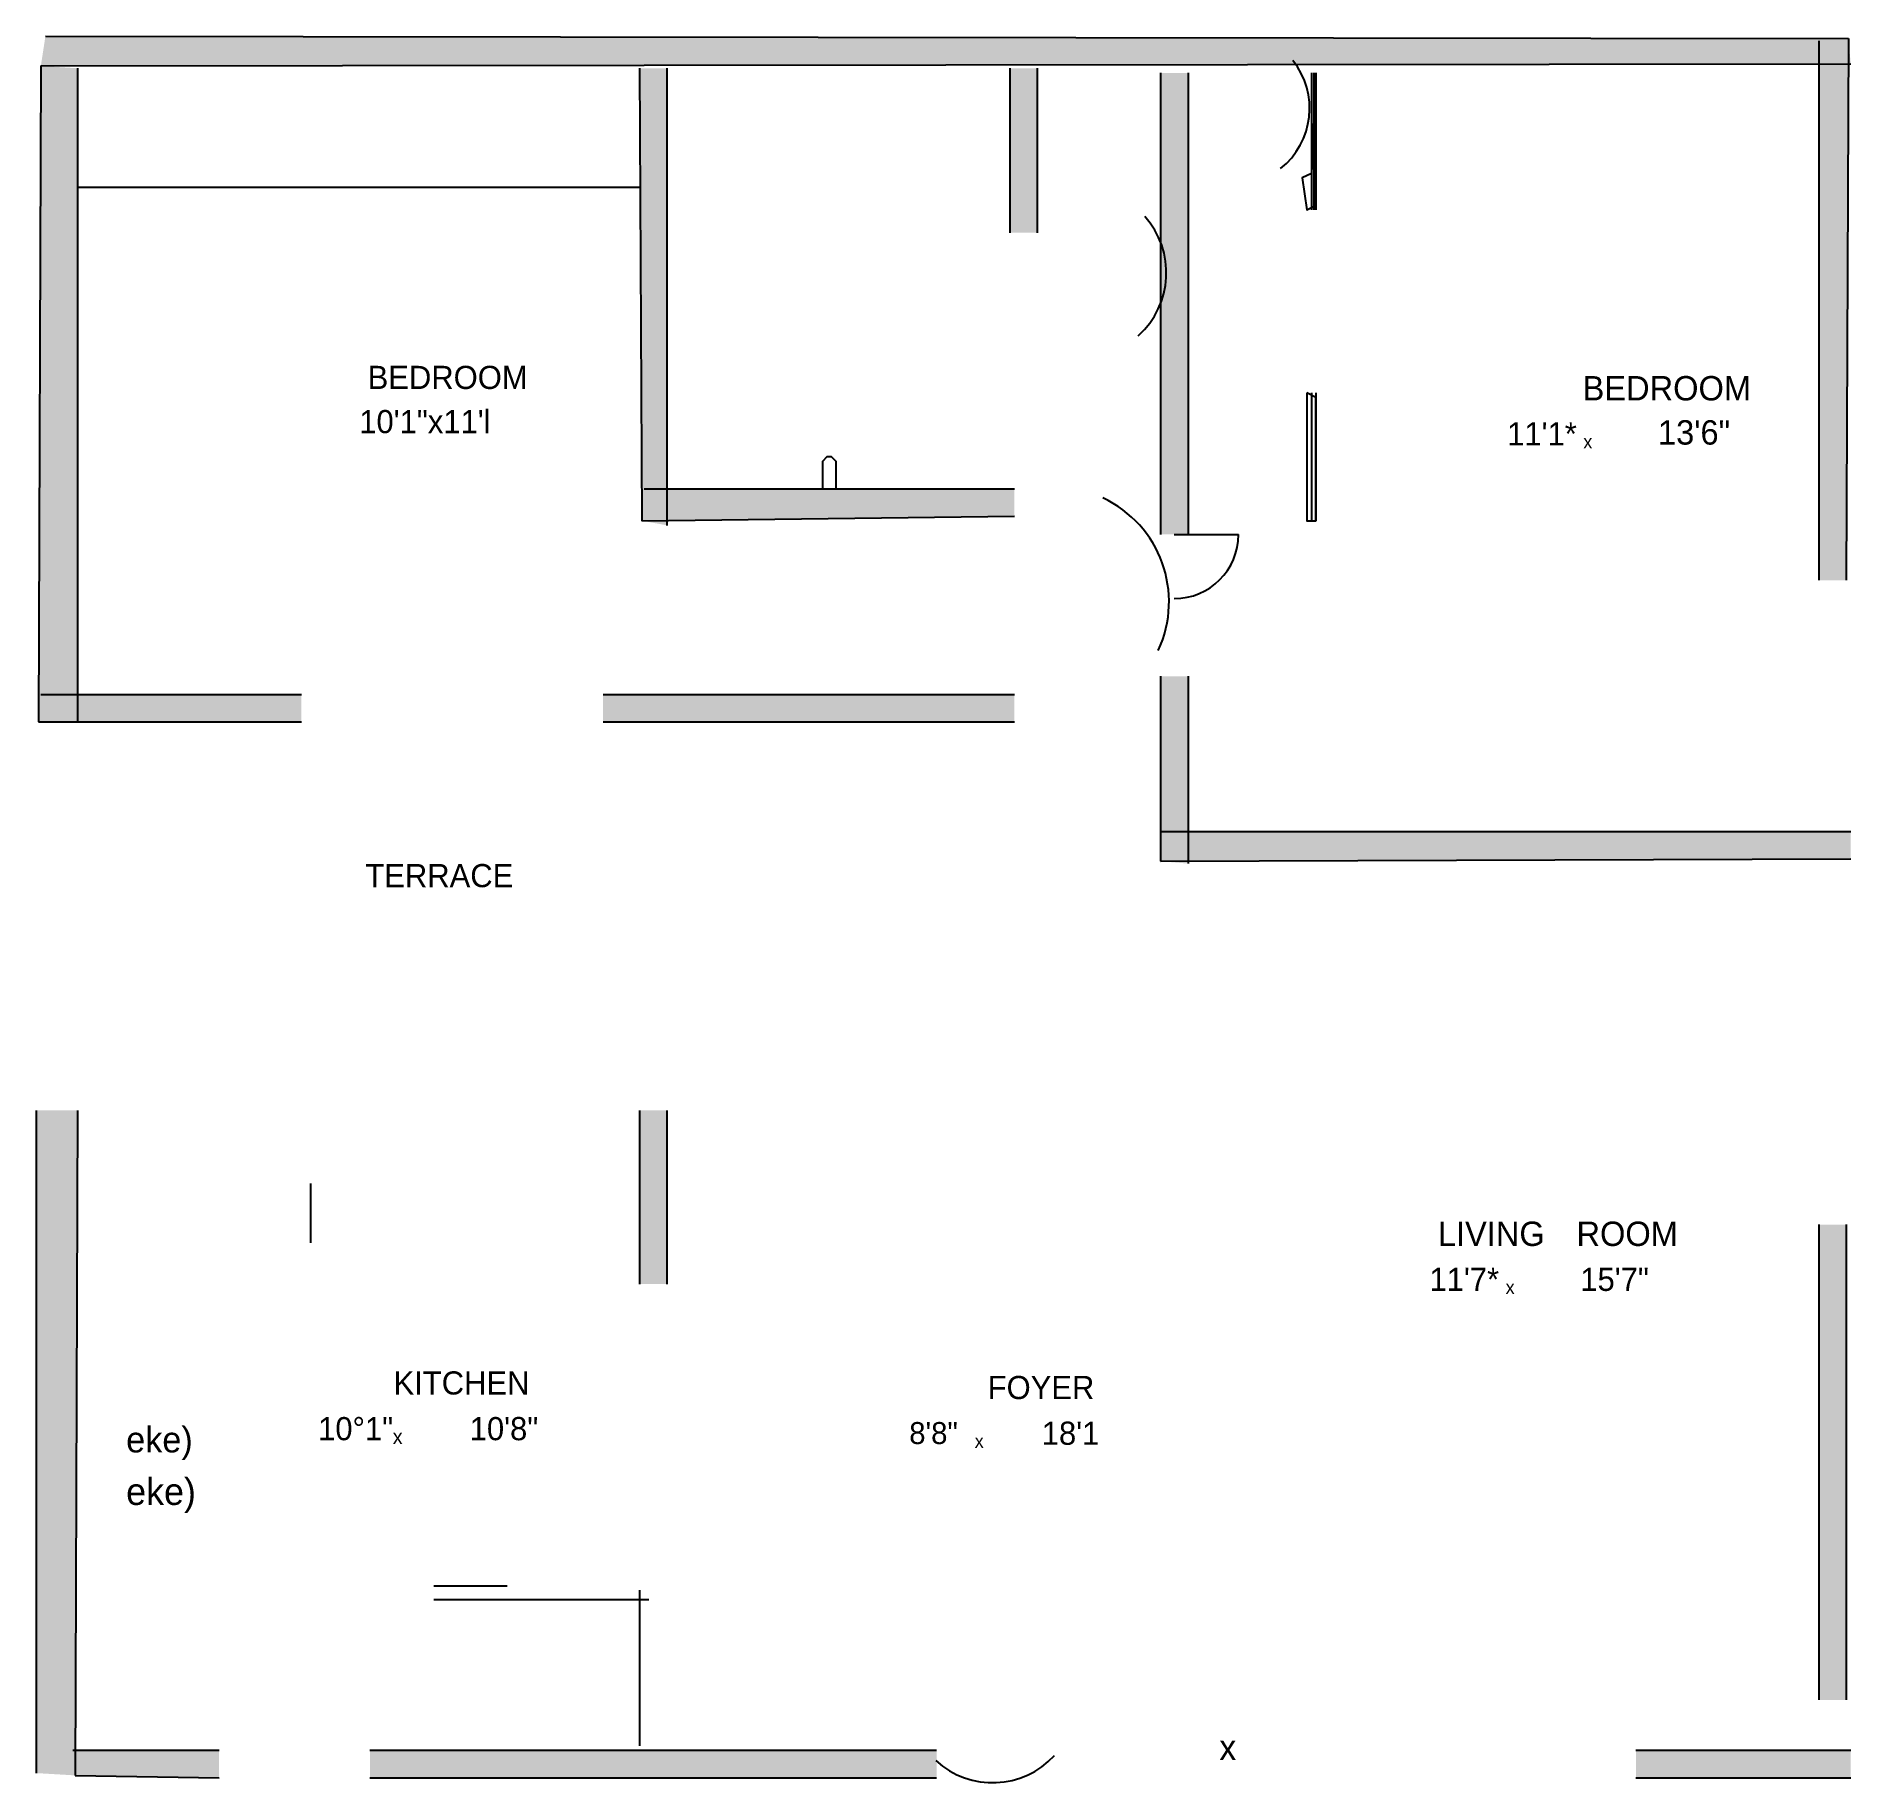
# Model space of a CAD drawing. Header units: inches. Extents: x 115 to 475, y 85 to 433.
import ezdxf

# ---------------------------------------------------------------- set-up
doc = ezdxf.new("R2010")
doc.units = ezdxf.units.IN
for name, color, linetype in [('DOORS', 5, 'Continuous'), ('FIXTURES', 30, 'Continuous'), ('FLOOR-LINES', 8, 'Continuous'), ('TEXT', 2, 'Continuous'), ('WALLS', 7, 'Continuous'), ('WINDOWS', 4, 'Continuous')]:
    doc.layers.add(name, color=color, linetype=linetype)

msp = doc.modelspace()

# ---------------------------------------------------------------- hatches: boundary and pattern name
at = {"layer": 'WALLS'}
h = msp.add_hatch(color=7, dxfattribs=at)
h.dxf.hatch_style = 1
h.paths.add_polyline_path([(116.3636, 432.7273), (475, 432.2727), (475.4545, 427.2727), (115.4545, 426.8182)])
h = msp.add_hatch(color=7, dxfattribs=at)
h.dxf.hatch_style = 1
h.paths.add_polyline_path([(469.0909, 431.8182), (469.0909, 324.5455), (474.5455, 324.5455), (475, 432.2727)])
h = msp.add_hatch(color=7, dxfattribs=at)
h.dxf.hatch_style = 1
h.paths.add_polyline_path([(115.4545, 426.8182), (115, 296.3636), (122.7273, 296.3636), (122.7273, 426.3636)])
h = msp.add_hatch(color=7, dxfattribs=at)
h.dxf.hatch_style = 1
h.paths.add_polyline_path([(234.5455, 426.3636), (235, 336.3636), (240, 335.4545), (240, 426.3636)])
h = msp.add_hatch(color=7, dxfattribs=at)
h.dxf.hatch_style = 1
h.paths.add_polyline_path([(308.1818, 426.3636), (308.1818, 393.6364), (313.6364, 393.6364), (313.6364, 426.3636)])
h = msp.add_hatch(color=7, dxfattribs=at)
h.dxf.hatch_style = 1
h.paths.add_polyline_path([(338.1818, 425.4545), (338.1818, 333.6364), (343.6364, 333.6364), (343.6364, 425.4545)])
h = msp.add_hatch(color=7, dxfattribs=at)
h.dxf.hatch_style = 1
h.paths.add_polyline_path([(235.4545, 342.7273), (309.0909, 342.7273), (309.0909, 337.2727), (235, 336.3636)])
h = msp.add_hatch(color=7, dxfattribs=at)
h.dxf.hatch_style = 1
h.paths.add_polyline_path([(338.1818, 305.4545), (338.1818, 268.6364), (343.6364, 268.1818), (343.6364, 305.4545)])
h = msp.add_hatch(color=7, dxfattribs=at)
h.dxf.hatch_style = 1
h.paths.add_polyline_path([(115.4545, 301.8182), (167.2727, 301.8182), (167.2727, 296.3636), (115, 296.3636)])
h = msp.add_hatch(color=7, dxfattribs=at)
h.dxf.hatch_style = 1
h.paths.add_polyline_path([(227.2727, 301.8182), (309.0909, 301.8182), (309.0909, 296.3636), (227.2727, 296.3636)])
h = msp.add_hatch(color=7, dxfattribs=at)
h.dxf.hatch_style = 1
h.paths.add_polyline_path([(338.1818, 274.5455), (475.4545, 274.5455), (475.4545, 269.0909), (338.1818, 268.6364)])
h = msp.add_hatch(color=7, dxfattribs=at)
h.dxf.hatch_style = 1
h.paths.add_polyline_path([(114.5455, 219.0909), (114.5455, 87.2727), (122.2727, 86.8182), (122.7273, 219.0909)])
h = msp.add_hatch(color=7, dxfattribs=at)
h.dxf.hatch_style = 1
h.paths.add_polyline_path([(234.5455, 219.0909), (234.5455, 184.5455), (240, 184.5455), (240, 219.0909)])
h = msp.add_hatch(color=7, dxfattribs=at)
h.dxf.hatch_style = 1
h.paths.add_polyline_path([(469.0909, 196.3636), (469.0909, 101.8182), (474.5455, 101.8182), (474.5455, 196.3636)])
h = msp.add_hatch(color=7, dxfattribs=at)
h.dxf.hatch_style = 1
h.paths.add_polyline_path([(121.8182, 91.8182), (150.9091, 91.8182), (150.9091, 86.3636), (122.2727, 86.8182)])
h = msp.add_hatch(color=7, dxfattribs=at)
h.dxf.hatch_style = 1
h.paths.add_polyline_path([(180.9091, 91.8182), (293.6364, 91.8182), (293.6364, 86.3636), (180.9091, 86.3636)])
h = msp.add_hatch(color=7, dxfattribs=at)
h.dxf.hatch_style = 1
h.paths.add_polyline_path([(432.7273, 91.8182), (475.4545, 91.8182), (475.4545, 86.3636), (432.7273, 86.3636)])

# ---------------------------------------------------------------- linework, layer by layer
at = {"layer": 'DOORS'}
msp.add_line((340.9091, 333.6364), (353.6689, 333.6364), dxfattribs=at)
for centre, radius, start, end in [((352.5, 418.4091), 15.3182, -51.519802, 38.480198), ((322.5, 385.6818), 16.8182, -48.094058, 41.905942), ((317.0455, 320.2273), 22.8182, -25.016893, 64.983107), ((340.9091, 333.6364), 12.7598, -90, 0), ((304.7727, 102.0455), 16.6818, -132.563352, -42.563352)]:
    msp.add_arc(centre, radius, start, end, dxfattribs=at)
at = {"layer": 'FIXTURES'}
for points in [[(369.0909, 425.4545), (368.1818, 405.4545), (366.3636, 404.5455), (367.2727, 398.1818), (369.0909, 399.0909)], [(367.2727, 361.8182), (367.2727, 336.3636), (369.0909, 336.3636), (369.0909, 360.9091)], [(271.8182, 349.0909), (270.9091, 348.1818), (270.9091, 342.7273), (273.6364, 342.7273), (273.6364, 348.1818), (272.7273, 349.0909)]]:
    msp.add_lwpolyline(points, close=True, dxfattribs=at)
at = {"layer": 'FLOOR-LINES'}
for p, q in [((368.1818, 425.4545), (368.1818, 398.1818)), ((122.7273, 402.7273), (234.5455, 402.7273)), ((368.1818, 361.8182), (368.1818, 336.3636)), ((169.0909, 204.5455), (169.0909, 192.7273)), ((193.6364, 124.5455), (208.1818, 124.5455)), ((234.5455, 123.6364), (234.5455, 92.7273)), ((193.6364, 121.8182), (236.3636, 121.8182))]:
    msp.add_line(p, q, dxfattribs=at)
at = {"layer": 'WALLS'}
for p, q in [((116.3636, 432.7273), (475, 432.2727)), ((469.0909, 431.8182), (469.0909, 324.5455)), ((475, 432.2727), (474.5455, 324.5455)), ((115.4545, 426.8182), (115, 296.3636)), ((115.4545, 426.8182), (475.4545, 427.2727)), ((122.7273, 426.3636), (122.7273, 296.3636)), ((234.5455, 426.3636), (235, 336.3636)), ((240, 426.3636), (240, 335.4545)), ((308.1818, 426.3636), (308.1818, 393.6364)), ((313.6364, 426.3636), (313.6364, 393.6364)), ((338.1818, 425.4545), (338.1818, 333.6364)), ((343.6364, 425.4545), (343.6364, 333.6364)), ((235.4545, 342.7273), (309.0909, 342.7273)), ((235, 336.3636), (309.0909, 337.2727)), ((338.1818, 305.4545), (338.1818, 268.6364)), ((343.6364, 305.4545), (343.6364, 268.1818)), ((115.4545, 301.8182), (167.2727, 301.8182)), ((227.2727, 301.8182), (309.0909, 301.8182)), ((115, 296.3636), (167.2727, 296.3636)), ((227.2727, 296.3636), (309.0909, 296.3636)), ((338.1818, 274.5455), (475.4545, 274.5455)), ((338.1818, 268.6364), (475.4545, 269.0909)), ((114.5455, 219.0909), (114.5455, 87.2727)), ((122.7273, 219.0909), (122.2727, 86.8182)), ((234.5455, 219.0909), (234.5455, 184.5455)), ((240, 219.0909), (240, 184.5455)), ((469.0909, 196.3636), (469.0909, 101.8182)), ((474.5455, 196.3636), (474.5455, 101.8182)), ((121.8182, 91.8182), (150.9091, 91.8182)), ((180.9091, 91.8182), (293.6364, 91.8182)), ((432.7273, 91.8182), (475.4545, 91.8182)), ((122.2727, 86.8182), (150.9091, 86.3636)), ((180.9091, 86.3636), (293.6364, 86.3636)), ((432.7273, 86.3636), (475.4545, 86.3636))]:
    msp.add_line(p, q, dxfattribs=at)
at = {"layer": 'WINDOWS'}
for p, q in [((368.1818, 425.4545), (368.1818, 398.1818)), ((368.6364, 425.4545), (368.6364, 398.1818)), ((369.0909, 425.4545), (369.0909, 398.1818)), ((367.2727, 361.8182), (367.2727, 336.3636)), ((368.1818, 361.8182), (368.1818, 336.3636)), ((369.0909, 361.8182), (369.0909, 336.3636))]:
    msp.add_line(p, q, dxfattribs=at)

# ---------------------------------------------------------------- texts
at = {"layer": 'TEXT'}
for s, height, p in [('BEDROOM', 4.60606, (180.4545, 362.5758)), ('BEDROOM', 4.84848, (422.1212, 360.303)), ('10\'1"x11\'l', 4.60606, (178.7879, 353.7879)), ("11'1*", 4.60606, (407.1212, 351.3636)), ('13\'6"', 4.84848, (437.1212, 351.5152)), ('x', 2.6667, (422.2727, 350.7576)), ('TERRACE', 4.60606, (180, 263.4848)), ('LIVING', 4.84848, (393.3333, 192.1212)), ('ROOM', 4.84848, (420.9091, 192.1212)), ("11'7*", 4.60606, (391.6667, 183.1818)), ('15\'7"', 4.60606, (421.6667, 183.1818)), ('x', 2.6667, (406.8182, 182.5758)), ('KITCHEN', 4.60606, (185.6061, 162.5758)), ('FOYER', 4.60606, (303.7879, 161.6667)), ('eke)', 5.09091, (132.4242, 151.0606)), ('10°1"', 4.60606, (170.6061, 153.4848)), ('10\'8"', 4.60606, (200.7576, 153.4848)), ('8\'8"', 4.36364, (288.1818, 152.7273)), ("18'1", 4.60606, (314.5455, 152.5758)), ('x', 2.9091, (185.4545, 152.7273)), ('x', 2.6667, (301.2121, 151.9697)), ('eke)', 5.33333, (132.4242, 140.6061)), ('x', 5.0909, (349.8485, 89.8485))]:
    msp.add_text(s, height=height, dxfattribs=at).set_placement(p)

doc.saveas('drawing.dxf')
